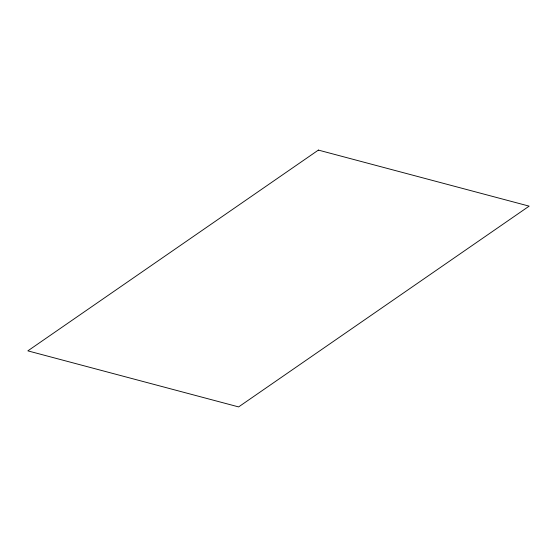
<?xml version="1.0" encoding="UTF-8"?>
<svg xmlns="http://www.w3.org/2000/svg" width="557" height="557" viewBox="0 0 557 557"><rect width="100%" height="100%" fill="white"/><g stroke="black" fill="none" stroke-linecap="round" stroke-linejoin="round"><path stroke-width="0.84" d="M318.381 150.091L27.85 350.861L238.619 406.909L529.15 206.139L318.381 150.091"/></g></svg>
